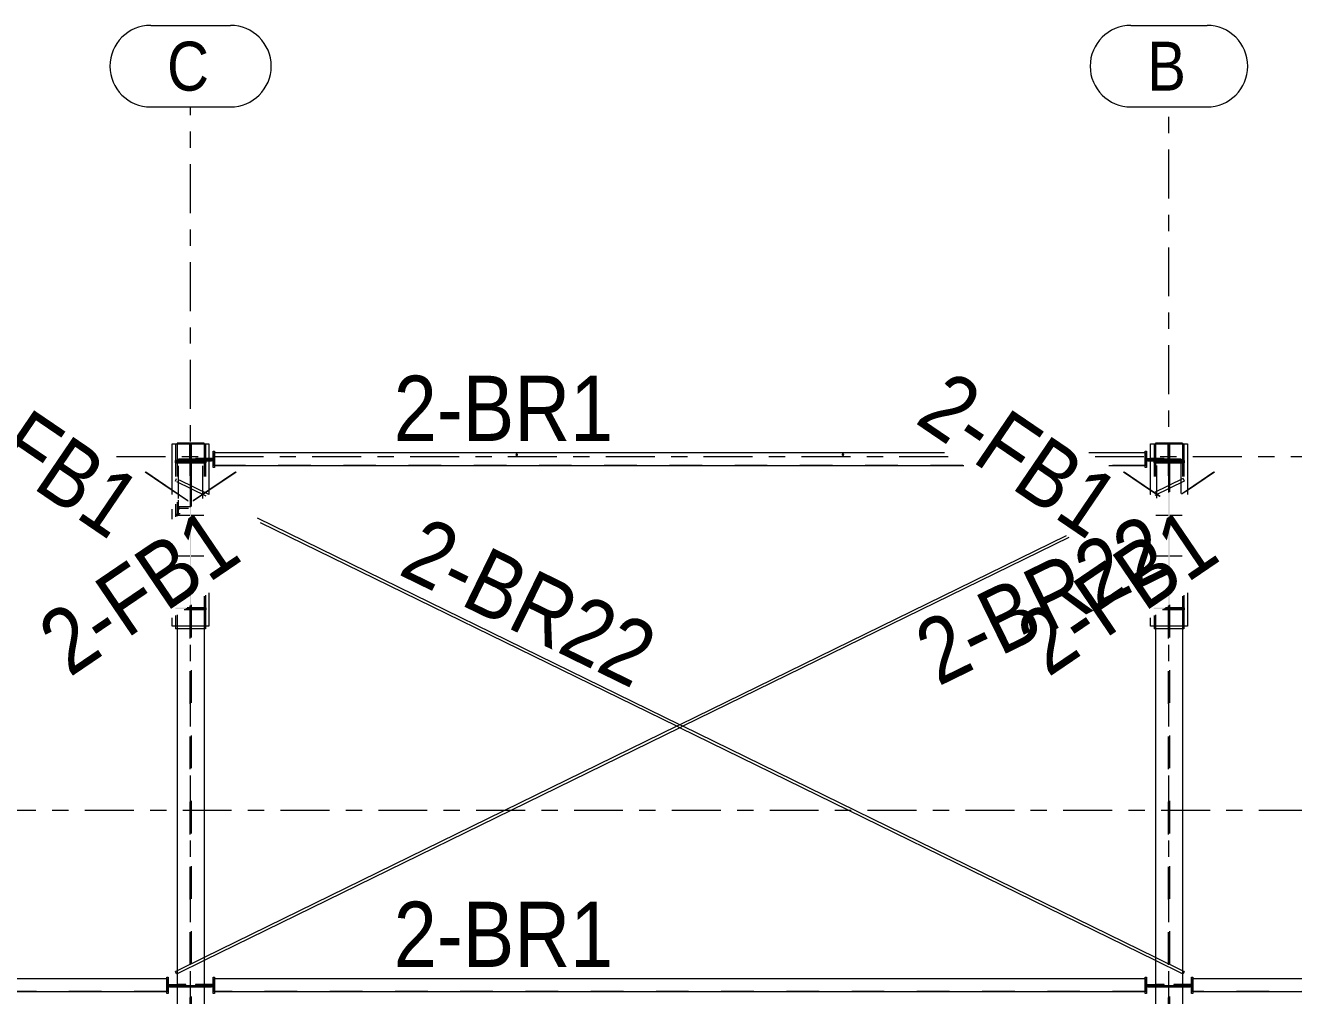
# Model space of a CAD drawing. Header units: millimetres. Extents: x -56 to 1115, y -311 to 509.
# Drawn here: x 959.6 to 1037.4, y 305.9 to 365.3 of the extents above; entities that cross this region are included whole.
import ezdxf

# ---------------------------------------------------------------- set-up
doc = ezdxf.new("R2010")
doc.units = ezdxf.units.MM
for name, pattern in [('XKITLINE00', [0]), ('XKITLINE02', [4, 2, -2]), ('XKITLINE03', [6, 3, -1, 1, -1])]:
    doc.linetypes.add(name, pattern=pattern)
for name, color, linetype, lineweight in [('Part', 2, 'Continuous', 0), ('PartMark', 7, 'Continuous', 0), ('S-grid', 1, 'Continuous', 0)]:
    doc.layers.add(name, color=color, linetype=linetype, lineweight=lineweight)
doc.styles.add('ARIAL', font='ARIAL.TTF')

# ---------------------------------------------------------------- blocks, each defined once
blk = doc.blocks.new('*A106')
at = {"layer": 'Part'}
blk.add_hatch(color=3, dxfattribs=at).paths.add_polyline_path([(1029.683, 329.019), (1029.683, 329.55), (1029.766, 329.55), (1029.766, 329.019)], flags=17)
blk = doc.blocks.new('*A107')
at = {"layer": 'Part'}
blk.add_hatch(color=3, dxfattribs=at).paths.add_polyline_path([(1028.91, 332.759), (1028.91, 332.843), (1029.691, 332.843), (1029.691, 332.759)], flags=17)
blk = doc.blocks.new('*A108')
at = {"layer": 'Part'}
blk.add_hatch(color=3, dxfattribs=at).paths.add_polyline_path([(1028.91, 335.259), (1028.91, 335.343), (1029.691, 335.343), (1029.691, 335.259)], flags=17)
blk = doc.blocks.new('*A109')
at = {"layer": 'Part'}
blk.add_hatch(color=3, dxfattribs=at).paths.add_polyline_path([(1029.683, 338.595), (1029.683, 339.511), (1029.766, 339.511), (1029.766, 338.595)], flags=17)
blk = doc.blocks.new('*A110')
at = {"layer": 'Part'}
blk.add_hatch(color=3, dxfattribs=at).paths.add_polyline_path([(1029.758, 335.259), (1029.758, 335.343), (1030.54, 335.343), (1030.54, 335.259)], flags=17)
blk = doc.blocks.new('*A111')
at = {"layer": 'Part'}
blk.add_hatch(color=3, dxfattribs=at).paths.add_polyline_path([(1029.758, 332.759), (1029.758, 332.843), (1030.54, 332.843), (1030.54, 332.759)], flags=17)
blk = doc.blocks.new('*A172')
at = {"layer": 'Part'}
blk.add_hatch(color=3, dxfattribs=at).paths.add_polyline_path([(1028.787, 338.511), (1028.787, 338.595), (1030.662, 338.595), (1030.662, 338.511)], flags=17)
blk = doc.blocks.new('*A173')
at = {"layer": 'Part'}
blk.add_hatch(color=3, dxfattribs=at).paths.add_polyline_path([(1029.691, 329.634), (1029.691, 338.511), (1029.758, 338.511), (1029.758, 329.634)], flags=17)
blk = doc.blocks.new('*A175')
at = {"layer": 'Part'}
blk.add_hatch(color=3, dxfattribs=at).paths.add_polyline_path([(969.683, 329.019), (969.683, 329.55), (969.766, 329.55), (969.766, 329.019)], flags=17)
blk = doc.blocks.new('*A176')
at = {"layer": 'Part'}
blk.add_hatch(color=3, dxfattribs=at).paths.add_polyline_path([(968.91, 332.759), (968.91, 332.843), (969.691, 332.843), (969.691, 332.759)], flags=17)
blk = doc.blocks.new('*A177')
at = {"layer": 'Part'}
blk.add_hatch(color=3, dxfattribs=at).paths.add_polyline_path([(968.91, 335.259), (968.91, 335.343), (969.691, 335.343), (969.691, 335.259)], flags=17)
blk = doc.blocks.new('*A178')
at = {"layer": 'Part'}
blk.add_hatch(color=3, dxfattribs=at).paths.add_polyline_path([(969.683, 338.595), (969.683, 339.511), (969.766, 339.511), (969.766, 338.595)], flags=17)
blk = doc.blocks.new('*A179')
at = {"layer": 'Part'}
blk.add_hatch(color=3, dxfattribs=at).paths.add_polyline_path([(969.758, 335.259), (969.758, 335.343), (970.54, 335.343), (970.54, 335.259)], flags=17)
blk = doc.blocks.new('*A180')
at = {"layer": 'Part'}
blk.add_hatch(color=3, dxfattribs=at).paths.add_polyline_path([(969.758, 332.759), (969.758, 332.843), (970.54, 332.843), (970.54, 332.759)], flags=17)
blk = doc.blocks.new('*A181')
at = {"layer": 'Part'}
blk.add_hatch(color=3, dxfattribs=at).paths.add_polyline_path([(989.719, 339.066), (989.756, 339.055), (989.774, 339.021), (989.764, 338.985), (989.73, 338.966), (989.693, 338.977), (989.675, 339.011), (989.686, 339.047)], flags=17)
blk = doc.blocks.new('*A182')
at = {"layer": 'Part'}
blk.add_hatch(color=3, dxfattribs=at).paths.add_polyline_path([(1009.719, 339.066), (1009.756, 339.055), (1009.774, 339.021), (1009.764, 338.985), (1009.73, 338.966), (1009.693, 338.977), (1009.675, 339.011), (1009.686, 339.047)], flags=17)
blk = doc.blocks.new('*A205')
at = {"layer": 'Part'}
blk.add_hatch(color=3, dxfattribs=at).paths.add_polyline_path([(968.787, 329.55), (968.787, 329.634), (970.662, 329.634), (970.662, 329.55)], flags=17)
blk = doc.blocks.new('*A206')
at = {"layer": 'Part'}
blk.add_hatch(color=3, dxfattribs=at).paths.add_polyline_path([(968.787, 338.511), (968.787, 338.595), (970.662, 338.595), (970.662, 338.511)], flags=17)
blk = doc.blocks.new('*A207')
at = {"layer": 'Part'}
blk.add_hatch(color=3, dxfattribs=at).paths.add_polyline_path([(969.691, 329.634), (969.691, 338.511), (969.758, 338.511), (969.758, 329.634)], flags=17)
blk = doc.blocks.new('*A208')
at = {"layer": 'Part'}
blk.add_hatch(color=3, dxfattribs=at).paths.add_polyline_path([(1028.787, 329.55), (1028.787, 329.634), (1030.662, 329.634), (1030.662, 329.55)], flags=17)
blk = doc.blocks.new('*A1191')
at = {"layer": 'S-grid', "color": 1, "linetype": 'XKITLINE03', "lineweight": 0}
for p, q in [((965.188, 338.903), (1016.29, 338.903)), ((1025.188, 338.903), (1107.461, 338.903))]:
    blk.add_line(p, q, dxfattribs=at)
blk = doc.blocks.new('*A1192')
at = {"layer": 'S-grid', "color": 1, "linetype": 'XKITLINE03', "lineweight": 0}
blk.add_line((591.241, 317.236), (1107.461, 317.236), dxfattribs=at)
blk = doc.blocks.new('*A1654')
at = {"layer": 'Part', "color": 2, "linetype": 'XKITLINE00', "lineweight": 0}
for p, q in [((1029.683, 329.55), (1029.683, 328.509)), ((1029.683, 329.55), (1029.766, 329.55)), ((1029.766, 329.019), (1029.683, 329.019)), ((1029.766, 329.55), (1029.766, 328.509)), ((1029.766, 328.509), (1029.683, 328.509))]:
    blk.add_line(p, q, dxfattribs=at)
at = {"layer": 'Part', "color": 7, "linetype": 'XKITLINE02', "lineweight": 0}
for p, q in [((1029.683, 329.518), (1029.766, 329.518)), ((1029.683, 329.384), (1029.766, 329.384))]:
    blk.add_line(p, q, dxfattribs=at)
blk = doc.blocks.new('*A1655')
at = {"layer": 'Part', "color": 7, "linetype": 'XKITLINE02', "lineweight": 0}
for p, q in [((1030.516, 329.636), (1029.766, 329.636)), ((1029.766, 329.636), (1029.766, 329.553)), ((1029.766, 329.553), (1030.516, 329.553)), ((1029.891, 329.636), (1029.891, 329.553)), ((1030.516, 329.553), (1030.516, 329.636))]:
    blk.add_line(p, q, dxfattribs=at)
blk = doc.blocks.new('*A1656')
at = {"layer": 'Part', "color": 7, "linetype": 'XKITLINE02', "lineweight": 0}
for p, q in [((1029.396, 329.553), (1029.683, 329.553)), ((1029.683, 329.636), (1029.519, 329.636)), ((1029.558, 329.636), (1029.558, 329.553)), ((1029.683, 329.553), (1029.683, 329.636))]:
    blk.add_line(p, q, dxfattribs=at)
blk = doc.blocks.new('*A1659')
at = {"layer": 'Part', "color": 2, "linetype": 'XKITLINE00', "lineweight": 0}
for p, q in [((1029.683, 339.676), (1029.766, 339.676)), ((1029.683, 338.595), (1029.683, 339.676)), ((1029.683, 339.511), (1029.766, 339.511)), ((1029.766, 339.676), (1029.766, 338.595)), ((1029.766, 338.595), (1029.683, 338.595))]:
    blk.add_line(p, q, dxfattribs=at)
at = {"layer": 'Part', "color": 7, "linetype": 'XKITLINE02', "lineweight": 0}
for p, q in [((1029.683, 338.782), (1029.766, 338.782)), ((1029.683, 338.644), (1029.766, 338.644))]:
    blk.add_line(p, q, dxfattribs=at)
blk = doc.blocks.new('*A1662')
at = {"layer": 'Part', "color": 2, "linetype": 'XKITLINE00', "lineweight": 0}
for p, q in [((1028.6, 338.7), (1028.433, 338.7)), ((1028.433, 338.616), (1028.433, 338.7)), ((1028.6, 338.616), (1028.433, 338.616))]:
    blk.add_line(p, q, dxfattribs=at)
at = {"layer": 'Part', "color": 7, "linetype": 'XKITLINE02', "lineweight": 0}
for p, q in [((1029.683, 338.7), (1028.6, 338.7)), ((1029.683, 338.616), (1028.6, 338.616)), ((1029.558, 338.7), (1029.558, 338.616)), ((1029.683, 338.7), (1029.683, 338.616))]:
    blk.add_line(p, q, dxfattribs=at)
blk = doc.blocks.new('*A1663')
at = {"layer": 'Part', "color": 2, "linetype": 'XKITLINE00', "lineweight": 0}
for p, q in [((1028.6, 336.827), (1026.939, 337.955)), ((1028.6, 336.847), (1026.969, 337.955))]:
    blk.add_line(p, q, dxfattribs=at)
at = {"layer": 'Part', "color": 7, "linetype": 'XKITLINE02', "lineweight": 0}
for p, q in [((1029.177, 336.455), (1028.6, 336.847)), ((1029.16, 336.447), (1028.6, 336.827))]:
    blk.add_line(p, q, dxfattribs=at)
blk = doc.blocks.new('*A1664')
at = {"layer": 'Part', "color": 2, "linetype": 'XKITLINE00', "lineweight": 0}
for p, q in [((1032.481, 337.955), (1030.85, 336.847)), ((1032.51, 337.955), (1030.85, 336.827))]:
    blk.add_line(p, q, dxfattribs=at)
at = {"layer": 'Part', "color": 7, "linetype": 'XKITLINE02', "lineweight": 0}
for p, q in [((1030.85, 336.847), (1030.493, 336.605)), ((1030.85, 336.827), (1030.5, 336.59))]:
    blk.add_line(p, q, dxfattribs=at)
blk = doc.blocks.new('*A1669')
at = {"layer": 'Part', "color": 7, "linetype": 'XKITLINE02', "lineweight": 0}
for p, q in [((1030.516, 338.7), (1029.766, 338.7)), ((1029.766, 338.7), (1029.766, 338.616)), ((1029.766, 338.616), (1030.516, 338.616)), ((1029.891, 338.7), (1029.891, 338.616)), ((1030.516, 338.616), (1030.516, 338.7))]:
    blk.add_line(p, q, dxfattribs=at)
blk = doc.blocks.new('*A1670')
at = {"layer": 'Part', "color": 2, "linetype": 'XKITLINE00', "lineweight": 0}
for p, q in [((1028.266, 338.241), (1028.266, 339.241)), ((1028.266, 339.241), (1028.35, 339.241)), ((1028.35, 339.241), (1028.35, 338.241)), ((1028.35, 338.241), (1028.266, 338.241))]:
    blk.add_line(p, q, dxfattribs=at)
blk = doc.blocks.new('*A1671')
at = {"layer": 'Part', "color": 2, "linetype": 'XKITLINE00', "lineweight": 0}
for p, q in [((1028.35, 338.7), (1028.35, 338.783)), ((1028.35, 338.783), (1028.6, 338.783)), ((1028.433, 338.7), (1028.35, 338.7))]:
    blk.add_line(p, q, dxfattribs=at)
at = {"layer": 'Part', "color": 7, "linetype": 'XKITLINE02', "lineweight": 0}
for p, q in [((1029.433, 338.7), (1028.433, 338.7)), ((1029.433, 338.783), (1028.6, 338.783)), ((1029.433, 338.7), (1029.433, 338.783))]:
    blk.add_line(p, q, dxfattribs=at)
blk = doc.blocks.new('*A1672')
at = {"layer": 'Part', "color": 7, "linetype": 'XKITLINE02', "lineweight": 0}
for p, q in [((1029.704, 339.027), (1029.704, 338.595)), ((1029.746, 338.645), (1029.704, 338.645)), ((1029.746, 339.027), (1029.746, 338.595))]:
    blk.add_line(p, q, dxfattribs=at)
blk = doc.blocks.new('*A1673')
at = {"layer": 'Part', "color": 7, "linetype": 'XKITLINE02', "lineweight": 0}
for p, q in [((1028.975, 336.356), (1028.975, 338.747)), ((1030.475, 338.747), (1028.975, 338.747)), ((1030.475, 336.642), (1030.475, 338.747))]:
    blk.add_line(p, q, dxfattribs=at)
blk = doc.blocks.new('*A1936')
at = {"layer": 'S-grid', "color": 1, "linetype": 'XKITLINE03', "lineweight": 0}
for p, q in [((1029.725, 336.723), (1029.725, 360.328)), ((1029.725, 226.363), (1029.725, 329.776))]:
    blk.add_line(p, q, dxfattribs=at)
at = {"layer": 'S-grid', "color": 3, "style": 'ARIAL', "width": 0.85}
blk.add_text('B', height=3, dxfattribs=at).set_placement((1028.39, 361.328))
blk = doc.blocks.new('*A1937')
at = {"layer": 'S-grid', "color": 1, "linetype": 'XKITLINE03', "lineweight": 0}
for p, q in [((969.725, 335.821), (969.725, 360.328)), ((969.725, 226.363), (969.725, 329.776))]:
    blk.add_line(p, q, dxfattribs=at)
at = {"layer": 'S-grid', "color": 3, "style": 'ARIAL', "width": 0.85}
blk.add_text('C', height=3, dxfattribs=at).set_placement((968.28, 361.328))
blk = doc.blocks.new('*A1938')
at = {"layer": 'S-grid', "color": 1, "linetype": 'XKITLINE00', "lineweight": 0}
for p, q in [((967.28, 365.328), (972.169, 365.328)), ((967.28, 360.328), (972.169, 360.328))]:
    blk.add_line(p, q, dxfattribs=at)
for centre, start, end in [((967.28, 362.828), 90, 270), ((972.169, 362.828), 270, 90)]:
    blk.add_arc(centre, 2.5, start, end, dxfattribs=at)
blk = doc.blocks.new('*A1942')
at = {"layer": 'Part', "color": 2, "linetype": 'XKITLINE00', "lineweight": 0}
for p, q in [((911.183, 306.92), (968.266, 306.92)), ((968.266, 306.087), (911.183, 306.087))]:
    blk.add_line(p, q, dxfattribs=at)
at = {"layer": 'Part', "color": 7, "linetype": 'XKITLINE02', "lineweight": 0}
for p, q in [((911.183, 306.087), (911.183, 306.92)), ((968.266, 306.887), (911.183, 306.887)), ((968.266, 306.92), (968.266, 306.087)), ((968.266, 306.12), (911.183, 306.12))]:
    blk.add_line(p, q, dxfattribs=at)
blk = doc.blocks.new('*A1943')
at = {"layer": 'Part', "color": 2, "linetype": 'XKITLINE00', "lineweight": 0}
for p, q in [((1029.683, 329.509), (1029.331, 329.509)), ((1029.392, 329.55), (1030.662, 329.55)), ((1029.515, 329.634), (1030.662, 329.634)), ((1030.662, 329.509), (1029.766, 329.509)), ((1030.662, 329.634), (1030.662, 329.509))]:
    blk.add_line(p, q, dxfattribs=at)
at = {"layer": 'Part', "color": 7, "linetype": 'XKITLINE02', "lineweight": 0}
for p, q in [((1029.454, 329.592), (1030.662, 329.592)), ((1029.766, 329.509), (1029.683, 329.509))]:
    blk.add_line(p, q, dxfattribs=at)
blk = doc.blocks.new('*A1944')
at = {"layer": 'Part', "color": 2, "linetype": 'XKITLINE00', "lineweight": 0}
for p, q in [((1028.787, 338.656), (1028.787, 338.511)), ((1029.683, 338.656), (1028.787, 338.656)), ((1030.662, 338.595), (1028.787, 338.595)), ((1028.787, 338.511), (1030.662, 338.511)), ((1030.662, 338.656), (1029.766, 338.656)), ((1030.662, 338.656), (1030.662, 338.511))]:
    blk.add_line(p, q, dxfattribs=at)
at = {"layer": 'Part', "color": 7, "linetype": 'XKITLINE02', "lineweight": 0}
for p, q in [((1028.787, 338.573), (1030.662, 338.573)), ((1029.766, 338.656), (1029.683, 338.656))]:
    blk.add_line(p, q, dxfattribs=at)
blk = doc.blocks.new('*A1945')
at = {"layer": 'Part', "color": 7, "linetype": 'XKITLINE02', "lineweight": 0}
for p, q in [((1029.758, 338.573), (1029.691, 338.573)), ((1029.691, 338.573), (1029.691, 338.511)), ((1029.758, 338.573), (1029.758, 338.511)), ((1029.691, 329.634), (1029.691, 329.592)), ((1029.691, 329.592), (1029.758, 329.592)), ((1029.758, 329.634), (1029.758, 329.592))]:
    blk.add_line(p, q, dxfattribs=at)
at = {"layer": 'Part', "color": 2, "linetype": 'XKITLINE00', "lineweight": 0}
for p, q in [((1029.691, 338.511), (1029.758, 338.511)), ((1029.691, 338.511), (1029.691, 336.706)), ((1029.758, 338.511), (1029.758, 336.739)), ((1029.758, 329.799), (1029.758, 329.634)), ((1029.691, 329.754), (1029.691, 329.634)), ((1029.691, 329.634), (1029.758, 329.634))]:
    blk.add_line(p, q, dxfattribs=at)
blk = doc.blocks.new('*A1946')
at = {"layer": 'Part', "color": 2, "linetype": 'XKITLINE00', "lineweight": 0}
for p, q in [((971.183, 339.158), (1015.914, 339.158)), ((1024.812, 339.158), (1028.266, 339.158)), ((1017.141, 338.325), (971.183, 338.325)), ((1028.266, 338.325), (1026.039, 338.325))]:
    blk.add_line(p, q, dxfattribs=at)
at = {"layer": 'Part', "color": 7, "linetype": 'XKITLINE02', "lineweight": 0}
for p, q in [((971.183, 338.325), (971.183, 339.158)), ((1015.963, 339.125), (971.183, 339.125)), ((1028.266, 339.125), (1024.861, 339.125)), ((1028.266, 339.158), (1028.266, 338.325)), ((1017.092, 338.358), (971.183, 338.358)), ((1028.266, 338.358), (1025.99, 338.358))]:
    blk.add_line(p, q, dxfattribs=at)
blk = doc.blocks.new('*A1947')
at = {"layer": 'Part', "color": 7, "linetype": 'XKITLINE02', "lineweight": 0}
for p, q in [((970.454, 338.664), (968.996, 338.664)), ((968.996, 338.664), (968.996, 338.503)), ((968.996, 338.572), (969.696, 338.572)), ((969.696, 338.572), (969.696, 335.801)), ((969.754, 335.841), (969.754, 338.572)), ((969.754, 338.572), (970.454, 338.572)), ((970.454, 338.503), (970.454, 338.664)), ((969.696, 335.823), (968.996, 335.823)), ((968.996, 335.823), (968.996, 335.662)), ((968.996, 335.731), (969.592, 335.731))]:
    blk.add_line(p, q, dxfattribs=at)
blk = doc.blocks.new('*A1949')
at = {"layer": 'Part', "color": 2, "linetype": 'XKITLINE00', "lineweight": 0}
for p, q in [((968.6, 336.827), (966.939, 337.955)), ((968.6, 336.847), (966.969, 337.955))]:
    blk.add_line(p, q, dxfattribs=at)
at = {"layer": 'Part', "color": 7, "linetype": 'XKITLINE02', "lineweight": 0}
for p, q in [((969.557, 336.196), (968.6, 336.847)), ((969.548, 336.183), (968.6, 336.827)), ((969.557, 336.196), (969.548, 336.183)), ((969.548, 336.183), (969.548, 336.163)), ((969.557, 336.177), (969.557, 336.196))]:
    blk.add_line(p, q, dxfattribs=at)
blk = doc.blocks.new('*A1950')
at = {"layer": 'Part', "color": 7, "linetype": 'XKITLINE02', "lineweight": 0}
for p, q in [((968.808, 339.676), (970.641, 339.676)), ((968.808, 339.676), (968.808, 336.444)), ((970.641, 339.676), (970.641, 336.444)), ((968.808, 335.983), (968.808, 335.198)), ((970.641, 330.399), (970.641, 328.509)), ((968.808, 329.154), (968.808, 328.509))]:
    blk.add_line(p, q, dxfattribs=at)
at = {"layer": 'Part', "color": 2, "linetype": 'XKITLINE00', "lineweight": 0}
for p, q in [((968.808, 328.509), (968.808, 328.343)), ((970.641, 328.343), (968.808, 328.343)), ((970.641, 328.509), (970.641, 328.343))]:
    blk.add_line(p, q, dxfattribs=at)
blk = doc.blocks.new('*A1951')
at = {"layer": 'Part', "color": 2, "linetype": 'XKITLINE00', "lineweight": 0}
for p, q in [((968.6, 336.585), (968.6, 339.676)), ((968.6, 339.676), (970.85, 339.676)), ((970.85, 339.676), (970.85, 336.585)), ((968.6, 335.057), (968.6, 335.677)), ((970.85, 330.541), (970.85, 328.509)), ((968.6, 328.509), (968.6, 329.012)), ((970.85, 328.509), (968.6, 328.509))]:
    blk.add_line(p, q, dxfattribs=at)
blk = doc.blocks.new('*A1952')
at = {"layer": 'Part', "color": 2, "linetype": 'XKITLINE00', "lineweight": 0}
for p, q in [((969.683, 329.55), (969.683, 328.509)), ((969.683, 329.55), (969.766, 329.55)), ((969.766, 329.019), (969.683, 329.019)), ((969.766, 329.55), (969.766, 328.509)), ((969.766, 328.509), (969.683, 328.509))]:
    blk.add_line(p, q, dxfattribs=at)
at = {"layer": 'Part', "color": 7, "linetype": 'XKITLINE02', "lineweight": 0}
for p, q in [((969.683, 329.518), (969.766, 329.518)), ((969.683, 329.384), (969.766, 329.384))]:
    blk.add_line(p, q, dxfattribs=at)
blk = doc.blocks.new('*A1953')
at = {"layer": 'Part', "color": 7, "linetype": 'XKITLINE02', "lineweight": 0}
for p, q in [((970.516, 329.636), (969.766, 329.636)), ((969.766, 329.636), (969.766, 329.553)), ((969.766, 329.553), (970.516, 329.553)), ((969.891, 329.636), (969.891, 329.553)), ((970.516, 329.553), (970.516, 329.636))]:
    blk.add_line(p, q, dxfattribs=at)
blk = doc.blocks.new('*A1954')
at = {"layer": 'Part', "color": 7, "linetype": 'XKITLINE02', "lineweight": 0}
for p, q in [((969.396, 329.553), (969.683, 329.553)), ((969.683, 329.636), (969.519, 329.636)), ((969.558, 329.636), (969.558, 329.553)), ((969.683, 329.553), (969.683, 329.636))]:
    blk.add_line(p, q, dxfattribs=at)
blk = doc.blocks.new('*A1956')
at = {"layer": 'Part', "color": 2, "linetype": 'XKITLINE00', "lineweight": 0}
for p, q in [((969.021, 335.343), (968.808, 335.343)), ((968.808, 335.343), (968.808, 335.259)), ((968.898, 335.259), (968.808, 335.259)), ((968.91, 335.267), (968.91, 335.343)), ((968.91, 335.259), (968.91, 335.267))]:
    blk.add_line(p, q, dxfattribs=at)
blk = doc.blocks.new('*A1957')
at = {"layer": 'Part', "color": 2, "linetype": 'XKITLINE00', "lineweight": 0}
for p, q in [((969.683, 339.676), (969.766, 339.676)), ((969.683, 338.595), (969.683, 339.676)), ((969.683, 339.511), (969.766, 339.511)), ((969.766, 339.676), (969.766, 338.595)), ((969.766, 338.595), (969.683, 338.595))]:
    blk.add_line(p, q, dxfattribs=at)
at = {"layer": 'Part', "color": 7, "linetype": 'XKITLINE02', "lineweight": 0}
for p, q in [((969.683, 338.782), (969.766, 338.782)), ((969.683, 338.644), (969.766, 338.644))]:
    blk.add_line(p, q, dxfattribs=at)
blk = doc.blocks.new('*A1960')
at = {"layer": 'Part', "color": 7, "linetype": 'XKITLINE02', "lineweight": 0}
for p, q in [((969.766, 338.7), (969.766, 338.616)), ((970.85, 338.7), (969.766, 338.7)), ((970.85, 338.616), (969.766, 338.616)), ((969.891, 338.7), (969.891, 338.616))]:
    blk.add_line(p, q, dxfattribs=at)
at = {"layer": 'Part', "color": 2, "linetype": 'XKITLINE00', "lineweight": 0}
for p, q in [((971.016, 338.7), (970.85, 338.7)), ((971.016, 338.616), (970.85, 338.616)), ((971.016, 338.7), (971.016, 338.616))]:
    blk.add_line(p, q, dxfattribs=at)
blk = doc.blocks.new('*A1961')
at = {"layer": 'Part', "color": 2, "linetype": 'XKITLINE00', "lineweight": 0}
for p, q in [((972.481, 337.955), (970.85, 336.847)), ((972.51, 337.955), (970.85, 336.827))]:
    blk.add_line(p, q, dxfattribs=at)
at = {"layer": 'Part', "color": 7, "linetype": 'XKITLINE02', "lineweight": 0}
for p, q in [((970.85, 336.847), (969.892, 336.196)), ((970.85, 336.827), (969.901, 336.183)), ((969.901, 336.183), (969.892, 336.196)), ((969.892, 336.196), (969.892, 336.177)), ((969.901, 336.163), (969.901, 336.183))]:
    blk.add_line(p, q, dxfattribs=at)
blk = doc.blocks.new('*A1962')
at = {"layer": 'Part', "color": 7, "linetype": 'XKITLINE02', "lineweight": 0}
for p, q in [((968.975, 336.33), (968.975, 338.747)), ((970.475, 338.747), (968.975, 338.747)), ((970.475, 336.33), (970.475, 338.747)), ((968.975, 335.311), (968.975, 336.229))]:
    blk.add_line(p, q, dxfattribs=at)
blk = doc.blocks.new('*A1967')
at = {"layer": 'Part', "color": 7, "linetype": 'XKITLINE02', "lineweight": 0}
for p, q in [((969.085, 335.387), (968.933, 335.387)), ((968.933, 335.387), (968.933, 335.303)), ((968.933, 335.303), (968.963, 335.303))]:
    blk.add_line(p, q, dxfattribs=at)
blk = doc.blocks.new('*A1968')
at = {"layer": 'Part', "color": 7, "linetype": 'XKITLINE02', "lineweight": 0}
for p, q in [((969.683, 338.7), (968.933, 338.7)), ((968.933, 338.7), (968.933, 338.616)), ((968.933, 338.616), (969.683, 338.616)), ((969.558, 338.7), (969.558, 338.616)), ((969.683, 338.616), (969.683, 338.7))]:
    blk.add_line(p, q, dxfattribs=at)
blk = doc.blocks.new('*A1969')
at = {"layer": 'Part', "color": 2, "linetype": 'XKITLINE00', "lineweight": 0}
for p, q in [((971.1, 338.241), (971.1, 339.241)), ((971.1, 339.241), (971.183, 339.241)), ((971.183, 339.241), (971.183, 338.241)), ((971.183, 338.241), (971.1, 338.241))]:
    blk.add_line(p, q, dxfattribs=at)
blk = doc.blocks.new('*A1970')
at = {"layer": 'Part', "color": 7, "linetype": 'XKITLINE02', "lineweight": 0}
for p, q in [((970.016, 338.783), (970.016, 338.7)), ((970.85, 338.783), (970.016, 338.783)), ((971.016, 338.7), (970.016, 338.7))]:
    blk.add_line(p, q, dxfattribs=at)
at = {"layer": 'Part', "color": 2, "linetype": 'XKITLINE00', "lineweight": 0}
for p, q in [((971.1, 338.783), (970.85, 338.783)), ((971.1, 338.7), (971.016, 338.7)), ((971.1, 338.783), (971.1, 338.7))]:
    blk.add_line(p, q, dxfattribs=at)
blk = doc.blocks.new('*A1971')
at = {"layer": 'Part', "color": 7, "linetype": 'XKITLINE02', "lineweight": 0}
for p, q in [((969.704, 339.027), (969.704, 338.595)), ((969.746, 338.645), (969.704, 338.645)), ((969.746, 339.027), (969.746, 338.595))]:
    blk.add_line(p, q, dxfattribs=at)
blk = doc.blocks.new('*A1972')
at = {"layer": 'Part', "color": 2, "linetype": 'XKITLINE00', "lineweight": 0}
for start, end in [(51.1129, 231.1129), (231.1129, 51.1129)]:
    blk.add_arc((989.725, 339.016), 0.05, start, end, dxfattribs=at)
blk = doc.blocks.new('*A1978')
at = {"layer": 'Part', "color": 7, "linetype": 'XKITLINE02', "lineweight": 0}
for p, q in [((1030.454, 338.664), (1028.996, 338.664)), ((1028.996, 338.664), (1028.996, 338.503)), ((1028.996, 338.572), (1029.696, 338.572)), ((1029.696, 338.572), (1029.696, 336.708)), ((1029.754, 336.737), (1029.754, 338.572)), ((1029.754, 338.572), (1030.454, 338.572)), ((1030.454, 338.503), (1030.454, 338.664))]:
    blk.add_line(p, q, dxfattribs=at)
blk = doc.blocks.new('*A1979')
at = {"layer": 'Part', "color": 2, "linetype": 'XKITLINE00', "lineweight": 0}
for start, end in [(51.1129, 231.1129), (231.1129, 51.1129)]:
    blk.add_arc((1009.725, 339.016), 0.05, start, end, dxfattribs=at)
blk = doc.blocks.new('*A1980')
at = {"layer": 'Part', "color": 7, "linetype": 'XKITLINE02', "lineweight": 0}
for p, q in [((1028.808, 339.676), (1030.641, 339.676)), ((1028.808, 339.676), (1028.808, 336.444)), ((1030.641, 339.676), (1030.641, 336.444)), ((1030.641, 330.399), (1030.641, 328.509)), ((1028.808, 329.154), (1028.808, 328.509))]:
    blk.add_line(p, q, dxfattribs=at)
at = {"layer": 'Part', "color": 2, "linetype": 'XKITLINE00', "lineweight": 0}
for p, q in [((1028.808, 328.509), (1028.808, 328.343)), ((1030.641, 328.343), (1028.808, 328.343)), ((1030.641, 328.509), (1030.641, 328.343))]:
    blk.add_line(p, q, dxfattribs=at)
blk = doc.blocks.new('*A1981')
at = {"layer": 'Part', "color": 2, "linetype": 'XKITLINE00', "lineweight": 0}
for p, q in [((1028.6, 336.585), (1028.6, 339.676)), ((1028.6, 339.676), (1030.85, 339.676)), ((1030.85, 339.676), (1030.85, 336.585)), ((1030.85, 330.541), (1030.85, 328.509)), ((1028.6, 328.509), (1028.6, 329.012)), ((1030.85, 328.509), (1028.6, 328.509))]:
    blk.add_line(p, q, dxfattribs=at)
blk = doc.blocks.new('*A2063')
at = {"layer": 'Part', "color": 7, "linetype": 'XKITLINE02', "lineweight": 0}
for p, q in [((968.79, 337.402), (968.863, 337.552)), ((970.687, 336.475), (968.79, 337.402)), ((970.846, 336.583), (968.863, 337.552)), ((970.85, 336.581), (970.846, 336.583)), ((999.725, 322.279), (999.535, 322.371)), ((999.914, 322.371), (999.725, 322.464)), ((1030.558, 307.39), (1028.891, 308.205)), ((1030.558, 307.205), (1028.891, 308.019))]:
    blk.add_line(p, q, dxfattribs=at)
at = {"layer": 'Part', "color": 2, "linetype": 'XKITLINE00', "lineweight": 0}
for p, q in [((999.725, 322.464), (973.828, 335.125)), ((999.535, 322.371), (974.017, 334.847)), ((1028.891, 308.019), (999.725, 322.279)), ((1028.891, 308.205), (999.914, 322.371)), ((1030.66, 307.34), (1030.558, 307.39)), ((1030.66, 307.34), (1030.587, 307.191)), ((1030.587, 307.191), (1030.558, 307.205))]:
    blk.add_line(p, q, dxfattribs=at)
blk = doc.blocks.new('*A2064')
at = {"layer": 'Part', "color": 7, "linetype": 'XKITLINE02', "lineweight": 0}
for p, q in [((1030.587, 337.552), (1028.603, 336.583)), ((1030.66, 337.402), (1028.762, 336.475)), ((1030.587, 337.552), (1030.66, 337.402)), ((1028.603, 336.583), (1028.6, 336.581)), ((999.725, 322.464), (999.535, 322.371)), ((999.914, 322.371), (999.725, 322.279)), ((970.558, 308.205), (968.891, 307.39)), ((970.558, 308.019), (968.891, 307.205))]:
    blk.add_line(p, q, dxfattribs=at)
at = {"layer": 'Part', "color": 2, "linetype": 'XKITLINE00', "lineweight": 0}
for p, q in [((1023.429, 334.053), (999.725, 322.464)), ((1023.588, 333.945), (999.914, 322.371)), ((999.535, 322.371), (970.558, 308.205)), ((999.725, 322.279), (970.558, 308.019)), ((968.891, 307.39), (968.79, 307.34)), ((968.863, 307.191), (968.79, 307.34)), ((968.891, 307.205), (968.863, 307.191))]:
    blk.add_line(p, q, dxfattribs=at)
blk = doc.blocks.new('*A2069')
at = {"layer": 'Part', "color": 2, "linetype": 'XKITLINE00', "lineweight": 0}
for p, q in [((1028.891, 339.72), (1028.891, 339.676)), ((1030.558, 339.72), (1028.891, 339.72)), ((1030.558, 339.72), (1030.558, 339.676)), ((1028.891, 328.343), (1028.891, 242.194)), ((1030.558, 328.343), (1030.558, 242.194))]:
    blk.add_line(p, q, dxfattribs=at)
at = {"layer": 'Part', "color": 7, "linetype": 'XKITLINE02', "lineweight": 0}
for p, q in [((1028.891, 339.676), (1028.891, 336.387)), ((1029.683, 339.72), (1029.683, 336.702)), ((1029.766, 339.72), (1029.766, 336.743)), ((1030.558, 339.676), (1030.558, 336.472)), ((1029.766, 329.805), (1029.766, 242.194)), ((1030.558, 330.343), (1030.558, 328.343)), ((1028.891, 329.21), (1028.891, 328.343)), ((1029.683, 329.748), (1029.683, 242.194)), ((1030.558, 242.194), (1028.891, 242.194))]:
    blk.add_line(p, q, dxfattribs=at)
blk = doc.blocks.new('*A2070')
at = {"layer": 'Part', "color": 2, "linetype": 'XKITLINE00', "lineweight": 0}
for p, q in [((968.891, 339.72), (968.891, 339.676)), ((970.558, 339.72), (968.891, 339.72)), ((970.558, 339.676), (970.558, 339.72)), ((968.891, 328.343), (968.891, 242.194)), ((970.558, 328.343), (970.558, 242.194))]:
    blk.add_line(p, q, dxfattribs=at)
at = {"layer": 'Part', "color": 7, "linetype": 'XKITLINE02', "lineweight": 0}
for p, q in [((968.891, 339.676), (968.891, 336.387)), ((969.683, 339.72), (969.683, 335.793)), ((969.766, 339.72), (969.766, 335.849)), ((970.558, 339.676), (970.558, 336.387)), ((968.891, 336.106), (968.891, 335.255)), ((969.766, 329.805), (969.766, 242.194)), ((970.558, 330.343), (970.558, 328.343)), ((968.891, 329.21), (968.891, 328.343)), ((969.683, 329.748), (969.683, 242.194)), ((970.558, 242.194), (968.891, 242.194))]:
    blk.add_line(p, q, dxfattribs=at)
blk = doc.blocks.new('*A2072')
at = {"layer": 'Part', "color": 2, "linetype": 'XKITLINE00', "lineweight": 0}
for p, q in [((971.183, 306.92), (1028.266, 306.92)), ((1028.266, 306.087), (971.183, 306.087))]:
    blk.add_line(p, q, dxfattribs=at)
at = {"layer": 'Part', "color": 7, "linetype": 'XKITLINE02', "lineweight": 0}
for p, q in [((971.183, 306.087), (971.183, 306.92)), ((1028.266, 306.887), (971.183, 306.887)), ((1028.266, 306.92), (1028.266, 306.087)), ((1028.266, 306.12), (971.183, 306.12))]:
    blk.add_line(p, q, dxfattribs=at)
blk = doc.blocks.new('*A2080')
at = {"layer": 'Part', "color": 2, "linetype": 'XKITLINE00', "lineweight": 0}
for p, q in [((968.266, 306.003), (968.266, 307.003)), ((968.266, 307.003), (968.35, 307.003)), ((968.35, 307.003), (968.35, 306.003)), ((968.35, 306.003), (968.266, 306.003))]:
    blk.add_line(p, q, dxfattribs=at)
blk = doc.blocks.new('*A2081')
at = {"layer": 'Part', "color": 7, "linetype": 'XKITLINE02', "lineweight": 0}
for p, q in [((969.766, 306.462), (969.766, 306.378)), ((970.558, 306.462), (969.766, 306.462)), ((969.891, 306.462), (969.891, 306.378)), ((970.558, 306.378), (969.766, 306.378))]:
    blk.add_line(p, q, dxfattribs=at)
at = {"layer": 'Part', "color": 2, "linetype": 'XKITLINE00', "lineweight": 0}
for p, q in [((971.016, 306.462), (970.558, 306.462)), ((971.016, 306.462), (971.016, 306.378)), ((971.016, 306.378), (970.558, 306.378))]:
    blk.add_line(p, q, dxfattribs=at)
blk = doc.blocks.new('*A2082')
at = {"layer": 'Part', "color": 7, "linetype": 'XKITLINE02', "lineweight": 0}
for p, q in [((970.016, 306.545), (970.016, 306.462)), ((970.558, 306.545), (970.016, 306.545)), ((971.016, 306.462), (970.016, 306.462))]:
    blk.add_line(p, q, dxfattribs=at)
at = {"layer": 'Part', "color": 2, "linetype": 'XKITLINE00', "lineweight": 0}
for p, q in [((971.1, 306.545), (970.558, 306.545)), ((971.1, 306.462), (971.016, 306.462)), ((971.1, 306.545), (971.1, 306.462))]:
    blk.add_line(p, q, dxfattribs=at)
blk = doc.blocks.new('*A2083')
at = {"layer": 'Part', "color": 2, "linetype": 'XKITLINE00', "lineweight": 0}
for p, q in [((971.1, 306.003), (971.1, 307.003)), ((971.1, 307.003), (971.183, 307.003)), ((971.183, 307.003), (971.183, 306.003)), ((971.183, 306.003), (971.1, 306.003))]:
    blk.add_line(p, q, dxfattribs=at)
blk = doc.blocks.new('*A2084')
at = {"layer": 'Part', "color": 2, "linetype": 'XKITLINE00', "lineweight": 0}
for p, q in [((968.891, 306.462), (968.433, 306.462)), ((968.433, 306.378), (968.433, 306.462)), ((968.891, 306.378), (968.433, 306.378))]:
    blk.add_line(p, q, dxfattribs=at)
at = {"layer": 'Part', "color": 7, "linetype": 'XKITLINE02', "lineweight": 0}
for p, q in [((969.683, 306.462), (968.891, 306.462)), ((969.558, 306.462), (969.558, 306.378)), ((969.683, 306.462), (969.683, 306.378)), ((969.683, 306.378), (968.891, 306.378))]:
    blk.add_line(p, q, dxfattribs=at)
blk = doc.blocks.new('*A2085')
at = {"layer": 'Part', "color": 2, "linetype": 'XKITLINE00', "lineweight": 0}
for p, q in [((968.35, 306.462), (968.35, 306.545)), ((968.35, 306.545), (968.891, 306.545)), ((968.433, 306.462), (968.35, 306.462))]:
    blk.add_line(p, q, dxfattribs=at)
at = {"layer": 'Part', "color": 7, "linetype": 'XKITLINE02', "lineweight": 0}
for p, q in [((969.433, 306.462), (968.433, 306.462)), ((969.433, 306.545), (968.891, 306.545)), ((969.433, 306.462), (969.433, 306.545))]:
    blk.add_line(p, q, dxfattribs=at)
blk = doc.blocks.new('*A2087')
at = {"layer": 'Part', "color": 2, "linetype": 'XKITLINE00', "lineweight": 0}
for p, q in [((1031.183, 306.92), (1079.862, 306.92)), ((1079.862, 306.087), (1031.183, 306.087))]:
    blk.add_line(p, q, dxfattribs=at)
at = {"layer": 'Part', "color": 7, "linetype": 'XKITLINE02', "lineweight": 0}
for p, q in [((1031.183, 306.087), (1031.183, 306.92)), ((1079.862, 306.887), (1031.183, 306.887)), ((1079.862, 306.92), (1079.862, 306.087)), ((1079.862, 306.12), (1031.183, 306.12))]:
    blk.add_line(p, q, dxfattribs=at)
blk = doc.blocks.new('*A2098')
at = {"layer": 'Part', "color": 2, "linetype": 'XKITLINE00', "lineweight": 0}
for p, q in [((1028.891, 306.462), (1028.433, 306.462)), ((1028.433, 306.378), (1028.433, 306.462)), ((1028.891, 306.378), (1028.433, 306.378))]:
    blk.add_line(p, q, dxfattribs=at)
at = {"layer": 'Part', "color": 7, "linetype": 'XKITLINE02', "lineweight": 0}
for p, q in [((1029.683, 306.462), (1028.891, 306.462)), ((1029.558, 306.462), (1029.558, 306.378)), ((1029.683, 306.462), (1029.683, 306.378)), ((1029.683, 306.378), (1028.891, 306.378))]:
    blk.add_line(p, q, dxfattribs=at)
blk = doc.blocks.new('*A2099')
at = {"layer": 'Part', "color": 2, "linetype": 'XKITLINE00', "lineweight": 0}
for p, q in [((1028.35, 306.462), (1028.35, 306.545)), ((1028.35, 306.545), (1028.891, 306.545)), ((1028.433, 306.462), (1028.35, 306.462))]:
    blk.add_line(p, q, dxfattribs=at)
at = {"layer": 'Part', "color": 7, "linetype": 'XKITLINE02', "lineweight": 0}
for p, q in [((1029.433, 306.462), (1028.433, 306.462)), ((1029.433, 306.545), (1028.891, 306.545)), ((1029.433, 306.462), (1029.433, 306.545))]:
    blk.add_line(p, q, dxfattribs=at)
blk = doc.blocks.new('*A2100')
at = {"layer": 'Part', "color": 2, "linetype": 'XKITLINE00', "lineweight": 0}
for p, q in [((1028.266, 306.003), (1028.266, 307.003)), ((1028.266, 307.003), (1028.35, 307.003)), ((1028.35, 307.003), (1028.35, 306.003)), ((1028.35, 306.003), (1028.266, 306.003))]:
    blk.add_line(p, q, dxfattribs=at)
blk = doc.blocks.new('*A2101')
at = {"layer": 'Part', "color": 7, "linetype": 'XKITLINE02', "lineweight": 0}
for p, q in [((1029.766, 306.462), (1029.766, 306.378)), ((1030.558, 306.462), (1029.766, 306.462)), ((1029.891, 306.462), (1029.891, 306.378)), ((1030.558, 306.378), (1029.766, 306.378))]:
    blk.add_line(p, q, dxfattribs=at)
at = {"layer": 'Part', "color": 2, "linetype": 'XKITLINE00', "lineweight": 0}
for p, q in [((1031.016, 306.462), (1030.558, 306.462)), ((1031.016, 306.462), (1031.016, 306.378)), ((1031.016, 306.378), (1030.558, 306.378))]:
    blk.add_line(p, q, dxfattribs=at)
blk = doc.blocks.new('*A2102')
at = {"layer": 'Part', "color": 7, "linetype": 'XKITLINE02', "lineweight": 0}
for p, q in [((1030.016, 306.545), (1030.016, 306.462)), ((1030.558, 306.545), (1030.016, 306.545)), ((1031.016, 306.462), (1030.016, 306.462))]:
    blk.add_line(p, q, dxfattribs=at)
at = {"layer": 'Part', "color": 2, "linetype": 'XKITLINE00', "lineweight": 0}
for p, q in [((1031.1, 306.545), (1030.558, 306.545)), ((1031.1, 306.462), (1031.016, 306.462)), ((1031.1, 306.545), (1031.1, 306.462))]:
    blk.add_line(p, q, dxfattribs=at)
blk = doc.blocks.new('*A2103')
at = {"layer": 'Part', "color": 2, "linetype": 'XKITLINE00', "lineweight": 0}
for p, q in [((1031.1, 306.003), (1031.1, 307.003)), ((1031.1, 307.003), (1031.183, 307.003)), ((1031.183, 307.003), (1031.183, 306.003)), ((1031.183, 306.003), (1031.1, 306.003))]:
    blk.add_line(p, q, dxfattribs=at)
blk = doc.blocks.new('*A2104')
at = {"layer": 'Part', "color": 2, "linetype": 'XKITLINE00', "lineweight": 0}
for p, q in [((969.683, 329.509), (969.331, 329.509)), ((969.392, 329.55), (970.662, 329.55)), ((969.515, 329.634), (970.662, 329.634)), ((970.662, 329.509), (969.766, 329.509)), ((970.662, 329.634), (970.662, 329.509))]:
    blk.add_line(p, q, dxfattribs=at)
at = {"layer": 'Part', "color": 7, "linetype": 'XKITLINE02', "lineweight": 0}
for p, q in [((969.454, 329.592), (970.662, 329.592)), ((969.766, 329.509), (969.683, 329.509))]:
    blk.add_line(p, q, dxfattribs=at)
blk = doc.blocks.new('*A2105')
at = {"layer": 'Part', "color": 2, "linetype": 'XKITLINE00', "lineweight": 0}
for p, q in [((968.787, 338.656), (968.787, 338.511)), ((969.683, 338.656), (968.787, 338.656)), ((970.662, 338.595), (968.787, 338.595)), ((968.787, 338.511), (970.662, 338.511)), ((970.662, 338.656), (969.766, 338.656)), ((970.662, 338.656), (970.662, 338.511))]:
    blk.add_line(p, q, dxfattribs=at)
at = {"layer": 'Part', "color": 7, "linetype": 'XKITLINE02', "lineweight": 0}
for p, q in [((968.787, 338.573), (970.662, 338.573)), ((969.766, 338.656), (969.683, 338.656))]:
    blk.add_line(p, q, dxfattribs=at)
blk = doc.blocks.new('*A2106')
at = {"layer": 'Part', "color": 7, "linetype": 'XKITLINE02', "lineweight": 0}
for p, q in [((969.758, 338.573), (969.691, 338.573)), ((969.691, 338.573), (969.691, 338.511)), ((969.758, 338.573), (969.758, 338.511)), ((969.691, 329.634), (969.691, 329.592)), ((969.691, 329.592), (969.758, 329.592)), ((969.758, 329.634), (969.758, 329.592))]:
    blk.add_line(p, q, dxfattribs=at)
at = {"layer": 'Part', "color": 2, "linetype": 'XKITLINE00', "lineweight": 0}
for p, q in [((969.691, 338.511), (969.758, 338.511)), ((969.691, 338.511), (969.691, 335.798)), ((969.758, 338.511), (969.758, 335.844)), ((969.758, 329.799), (969.758, 329.634)), ((969.691, 329.754), (969.691, 329.634)), ((969.691, 329.634), (969.758, 329.634))]:
    blk.add_line(p, q, dxfattribs=at)
blk = doc.blocks.new('*A2108')
at = {"layer": 'S-grid', "color": 1, "linetype": 'XKITLINE00', "lineweight": 0}
for p, q in [((1027.39, 365.328), (1032.059, 365.328)), ((1027.39, 360.328), (1032.059, 360.328))]:
    blk.add_line(p, q, dxfattribs=at)
for centre, start, end in [((1027.39, 362.828), 90, 270), ((1032.059, 362.828), 270, 90)]:
    blk.add_arc(centre, 2.5, start, end, dxfattribs=at)
blk = doc.blocks.new('*A2429')
at = {"layer": 'PartMark', "color": 3, "style": 'ARIAL', "width": 0.85}
blk.add_text('2-FB1', height=4, rotation=-34.18839, dxfattribs=at).set_placement((954.064, 341.019))
blk = doc.blocks.new('*A2430')
at = {"layer": 'PartMark', "color": 3, "style": 'ARIAL', "width": 0.85}
blk.add_text('2-FB1', height=4, rotation=34.18839, dxfattribs=at).set_placement((962.309, 325.343))
blk = doc.blocks.new('*A2438')
at = {"layer": 'PartMark', "color": 3, "style": 'ARIAL', "width": 0.85}
blk.add_text('2-FB1', height=4, rotation=34.18839, dxfattribs=at).set_placement((1022.309, 325.343))
blk = doc.blocks.new('*A2445')
at = {"layer": 'PartMark', "color": 3, "style": 'ARIAL', "width": 0.85}
blk.add_text('2-BR22', height=4, rotation=-26.05239, dxfattribs=at).set_placement((982.377, 331.724))
blk = doc.blocks.new('*A2446')
at = {"layer": 'PartMark', "color": 3, "style": 'ARIAL', "width": 0.85}
blk.add_text('2-BR22', height=4, rotation=26.05239, dxfattribs=at).set_placement((1015.577, 324.797))
blk = doc.blocks.new('*A2448')
at = {"layer": 'PartMark', "color": 3, "style": 'ARIAL', "width": 0.85}
blk.add_text('2-BR1', height=4, dxfattribs=at).set_placement((982.183, 307.62))
blk = doc.blocks.new('*A2449')
at = {"layer": 'PartMark', "color": 3, "style": 'ARIAL', "width": 0.85}
blk.add_text('2-BR1', height=4, dxfattribs=at).set_placement((982.183, 339.858))
blk = doc.blocks.new('*A2450')
at = {"layer": 'PartMark', "color": 3, "style": 'ARIAL', "width": 0.85}
blk.add_text('2-FB1', height=4, rotation=-34.18839, dxfattribs=at).set_placement((1014.064, 341.019))

msp = doc.modelspace()

# ---------------------------------------------------------------- block references
at = {"lineweight": 0}
for name in ['*A1938', '*A2108', '*A1937', '*A1936', '*A2429', '*A2449', '*A2450', '*A1191', '*A1951', '*A1950', '*A2070', '*A1957', '*A178', '*A1969', '*A1946', '*A1670', '*A1981', '*A1980', '*A2069', '*A1659', '*A109', '*A2105', '*A206', '*A1968', '*A1962', '*A1947', '*A2106', '*A207', '*A1971', '*A1960', '*A1970', '*A1972', '*A181', '*A1979', '*A182', '*A1671', '*A1662', '*A1944', '*A172', '*A1673', '*A1978', '*A1945', '*A173', '*A1672', '*A1669', '*A1949', '*A1961', '*A1663', '*A1664', '*A2063', '*A2064', '*A2430', '*A1956', '*A177', '*A1967', '*A179', '*A2438', '*A108', '*A110', '*A2445', '*A2446', '*A176', '*A180', '*A107', '*A111', '*A205', '*A2104', '*A1954', '*A175', '*A1952', '*A1953', '*A208', '*A1943', '*A1656', '*A106', '*A1654', '*A1655', '*A1192', '*A2448', '*A1942', '*A2080', '*A2085', '*A2084', '*A2081', '*A2082', '*A2083', '*A2072', '*A2100', '*A2099', '*A2098', '*A2101', '*A2102', '*A2103', '*A2087']:
    msp.add_blockref(name, (0, 0), dxfattribs=at)

doc.saveas('drawing.dxf')
